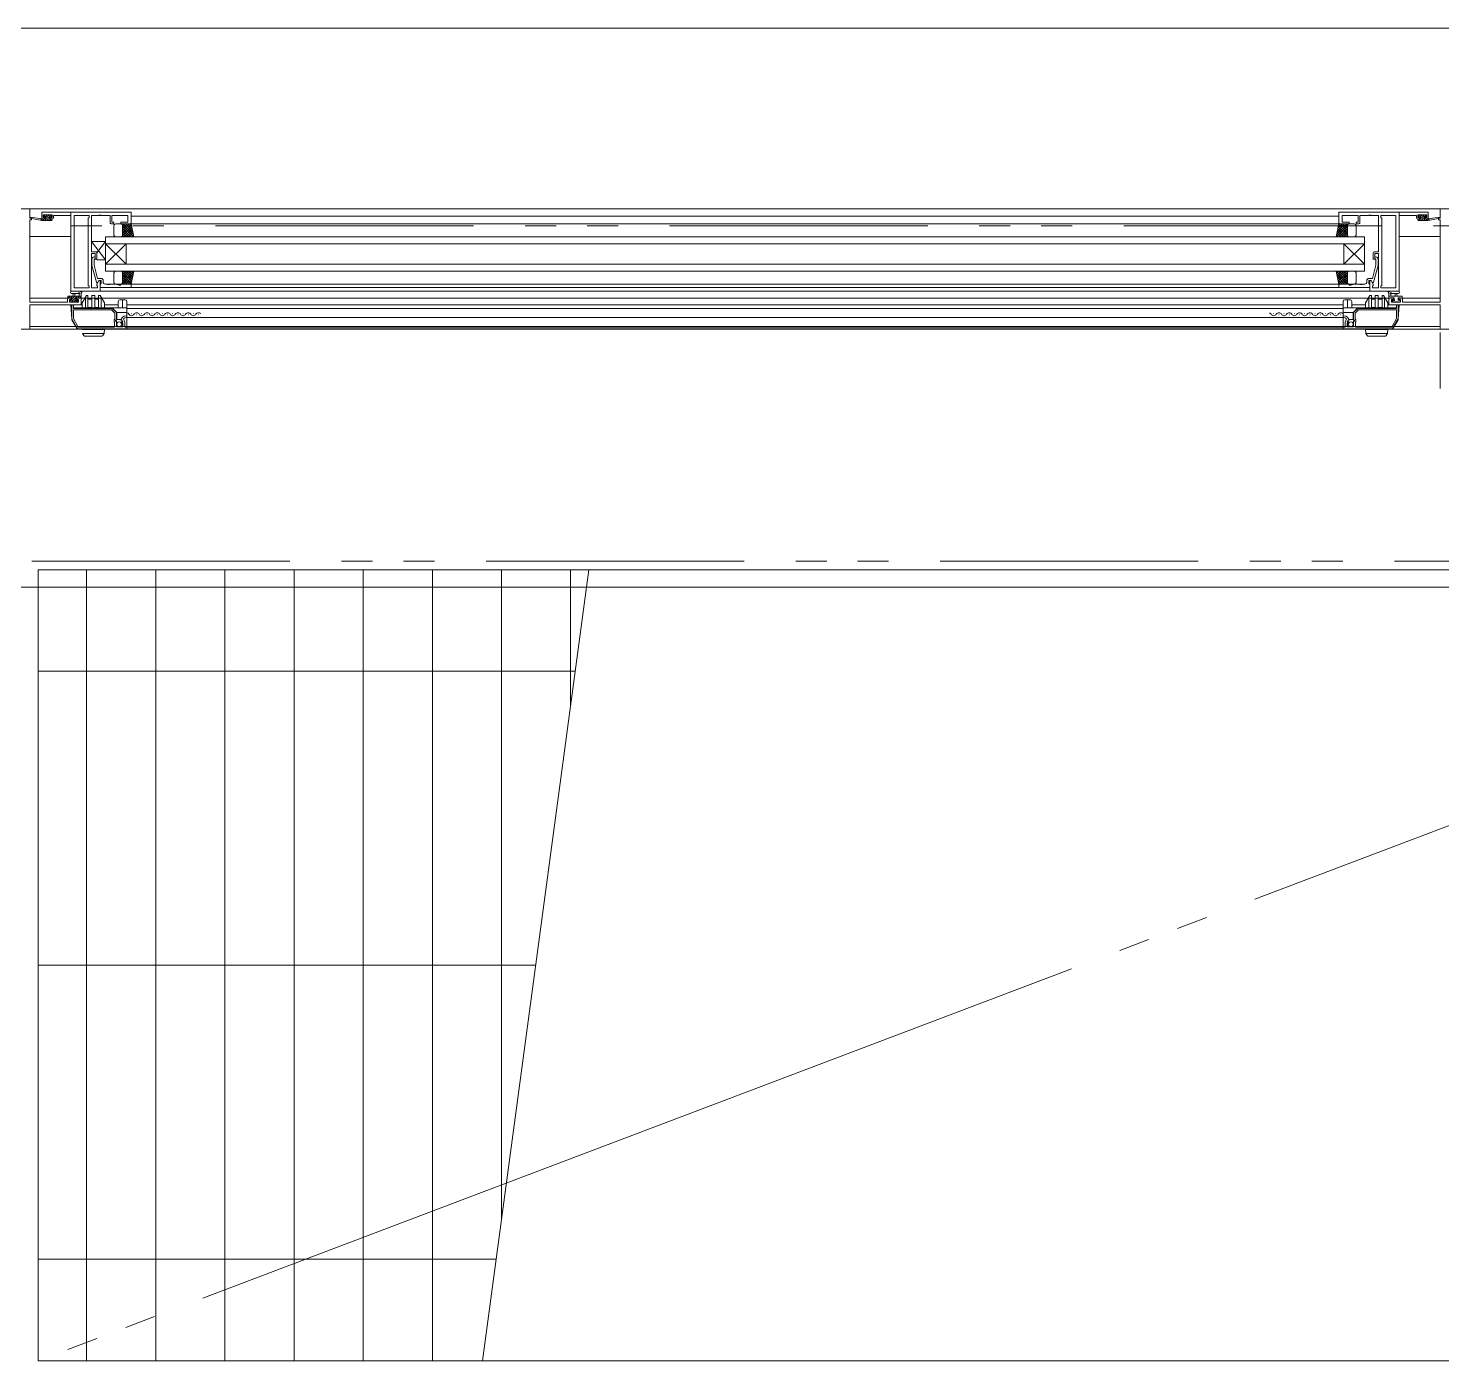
# Model space of a CAD drawing. Units: millimetres at full size. Extents: x -12803 to 120774, y -9413 to 101127.
# Drawn here: x 106304 to 107125, y 19136 to 19911 of the extents above; entities that cross this region are included whole.
import ezdxf

# ---------------------------------------------------------------- set-up
doc = ezdxf.new("R2010")
doc.units = ezdxf.units.MM
doc.header["$LTSCALE"] = 30
doc.linetypes.add('DOUBLE_CHAIN1', pattern=[8.8, 5, -1, 0.6, -0.6, 0.6, -1])
doc.linetypes.add('LONG_DOUBLE_CHAIN', pattern=[21.8, 18, -1, 0.6, -0.6, 0.6, -1])
doc.layers.add('0-0_NoName', color=7, linetype='Continuous')
for name, color, linetype, lineweight in [('0-5_AIHO47-厨房機器アウトライン', 7, 'Continuous', 15), ('0-6_AIHO30-厨房機器LL', 7, 'Continuous', 15), ('2-0_通芯', 7, 'DOUBLE_CHAIN1', 15), ('2-A_建具', 7, 'Continuous', 15), ('3-3_AIHO30-厨房機器', 7, 'Continuous', 15), ('3-7_AIHO32-厨房機器補助線', 7, 'LONG_DOUBLE_CHAIN', 15)]:
    doc.layers.add(name, color=color, linetype=linetype, lineweight=lineweight)

# ---------------------------------------------------------------- blocks, each defined once
blk = doc.blocks.new('グループ部品-732')
at = {"layer": '0-5_AIHO47-厨房機器アウトライン'}
for p, q in [((107521.36, 19596.41), (106309.36, 19596.41)), ((106309.36, 19596.41), (106309.36, 19136.41)), ((106309.36, 19136.41), (107521.36, 19136.41))]:
    blk.add_line(p, q, dxfattribs=at)
at = {"layer": '0-6_AIHO30-厨房機器LL'}
for p, q in [((106337.43, 19596.41), (106337.43, 19136.41)), ((106377.63, 19596.41), (106377.63, 19136.41)), ((106417.83, 19596.41), (106417.83, 19136.41)), ((106458.03, 19596.41), (106458.03, 19136.41)), ((106498.23, 19596.41), (106498.23, 19136.41)), ((106538.43, 19596.41), (106538.43, 19136.41)), ((106578.63, 19218.74), (106578.63, 19596.41)), ((106618.83, 19596.41), (106618.83, 19517.39)), ((106309.36, 19537.41), (106621.52, 19537.41)), ((106309.36, 19366.41), (106598.51, 19366.41)), ((106309.36, 19195.41), (106575.49, 19195.41))]:
    blk.add_line(p, q, dxfattribs=at)
at = {"layer": '2-0_通芯'}
for p, q in [((75524.36, 19796.41), (120774.36, 19796.41)), ((74361.66, 19601.41), (120774.36, 19601.41))]:
    blk.add_line(p, q, dxfattribs=at)
at = {"layer": '2-A_建具'}
for p, q in [((107124.36, 19806.41), (106279.86, 19806.41)), ((106304.36, 19800.91), (106304.36, 19806.41)), ((106310.24, 19800.78), (106304.7, 19801.61)), ((106363.36, 19804.41), (106311.36, 19804.41)), ((106311.36, 19801.11), (106311.36, 19804.41)), ((106312.16, 19802.91), (106312.16, 19801.41)), ((106317.36, 19802.91), (106312.16, 19802.91)), ((106312.16, 19801.41), (106313.26, 19801.41)), ((106313.04, 19802.72), (106312.54, 19802.22)), ((106313.28, 19801.78), (106312.69, 19802.37)), ((106312.76, 19801.71), (106313.09, 19801.71)), ((106313.86, 19802.81), (106313.26, 19802.81)), ((106313.26, 19801.41), (106313.26, 19800.61)), ((106316.8, 19799.61), (106313.6, 19802.81)), ((106315.45, 19799.61), (106313.62, 19801.44)), ((106316.06, 19802.61), (106314.06, 19802.61)), ((106316.05, 19801.71), (106315.15, 19802.61)), ((106315.96, 19801.71), (106316.76, 19801.71)), ((106315.96, 19800.61), (106315.96, 19801.71)), ((106316.76, 19802.81), (106316.26, 19802.81)), ((106316.26, 19801.41), (106317.36, 19801.41)), ((106316.26, 19800.61), (106316.26, 19801.41)), ((106317.06, 19802.05), (106316.29, 19802.81)), ((106317.06, 19802.01), (106317.06, 19802.51)), ((106317.36, 19801.41), (106317.36, 19802.91)), ((106318.16, 19802.48), (106318.16, 19801.11)), ((106328.36, 19802.48), (106318.16, 19802.48)), ((106328.36, 19804.41), (106328.36, 19758.41)), ((106328.36, 19758.41), (106328.36, 19802.48)), ((106330.29, 19802.48), (106338.86, 19802.48)), ((106330.29, 19760.34), (106330.29, 19802.48)), ((106338.86, 19801.41), (106338.43, 19800.98)), ((106338.86, 19802.48), (106338.86, 19801.41)), ((106340.36, 19802.48), (106340.36, 19781.31)), ((106344.4, 19802.48), (106340.36, 19802.48)), ((106345.4, 19802.48), (106345.31, 19802.48)), ((106351.16, 19802.48), (106346.31, 19802.48)), ((106351.16, 19798.11), (106351.16, 19802.48)), ((106352.16, 19802.48), (106352.16, 19798.61)), ((106361.43, 19802.48), (106352.16, 19802.48)), ((106361.43, 19798.61), (106361.43, 19802.48)), ((106363.36, 19802.21), (106363.36, 19804.41)), ((106363.36, 19804.41), (106363.36, 19798.11)), ((106363.36, 19802.21), (106714.36, 19802.21)), ((106714.36, 19802.21), (107065.36, 19802.21)), ((107065.36, 19804.41), (107117.36, 19804.41)), ((107065.36, 19802.21), (107065.36, 19804.41)), ((107065.36, 19804.41), (107065.36, 19798.11)), ((107067.29, 19802.48), (107076.56, 19802.48)), ((107067.29, 19798.61), (107067.29, 19802.48)), ((107076.56, 19802.48), (107076.56, 19798.61)), ((107077.56, 19802.48), (107082.4, 19802.48)), ((107077.56, 19798.11), (107077.56, 19802.48)), ((107083.31, 19802.48), (107083.4, 19802.48)), ((107084.31, 19802.48), (107088.36, 19802.48)), ((107088.36, 19802.48), (107088.36, 19781.31)), ((107089.86, 19802.48), (107089.86, 19801.41)), ((107098.43, 19802.48), (107089.86, 19802.48)), ((107089.86, 19801.41), (107090.29, 19800.98)), ((107098.43, 19760.34), (107098.43, 19802.48)), ((107100.36, 19804.41), (107100.36, 19758.41)), ((107100.36, 19802.48), (107110.56, 19802.48)), ((107100.36, 19758.41), (107100.36, 19802.48)), ((107110.56, 19802.48), (107110.56, 19801.11)), ((107111.36, 19802.91), (107116.56, 19802.91)), ((107111.36, 19801.41), (107111.36, 19802.91)), ((107112.46, 19801.41), (107111.36, 19801.41)), ((107111.66, 19802.05), (107112.42, 19802.81)), ((107111.66, 19802.01), (107111.66, 19802.51)), ((107111.91, 19799.61), (107115.11, 19802.81)), ((107111.96, 19802.81), (107112.46, 19802.81)), ((107112.76, 19801.71), (107111.96, 19801.71)), ((107112.46, 19800.61), (107112.46, 19801.41)), ((107112.66, 19802.61), (107114.66, 19802.61)), ((107112.67, 19801.71), (107113.57, 19802.61)), ((107112.76, 19800.61), (107112.76, 19801.71)), ((107113.26, 19799.61), (107115.09, 19801.44)), ((107114.86, 19802.81), (107115.46, 19802.81)), ((107115.43, 19801.78), (107116.02, 19802.37)), ((107115.46, 19801.41), (107115.46, 19800.61)), ((107116.56, 19801.41), (107115.46, 19801.41)), ((107115.96, 19801.71), (107115.62, 19801.71)), ((107115.67, 19802.72), (107116.17, 19802.22)), ((107116.56, 19802.91), (107116.56, 19801.41)), ((107117.36, 19801.11), (107117.36, 19804.41)), ((107118.47, 19800.78), (107124.01, 19801.61)), ((107124.36, 19806.41), (107148.86, 19806.41)), ((107124.36, 19800.91), (107124.36, 19806.41)), ((106305.36, 19800.91), (106304.36, 19800.91)), ((106304.36, 19799.91), (106305.36, 19799.91)), ((106304.36, 19752.14), (106304.36, 19799.91)), ((106311.36, 19799.61), (106304.6, 19801.02)), ((106305.36, 19799.91), (106305.36, 19800.91)), ((106311.36, 19800.61), (106311.27, 19800.62)), ((106311.36, 19799.61), (106311.36, 19800.61)), ((106313.56, 19800.61), (106311.36, 19800.61)), ((106311.41, 19799.61), (106311.36, 19799.66)), ((106317.06, 19799.61), (106311.36, 19799.61)), ((106312.76, 19799.61), (106311.76, 19800.61)), ((106314.1, 19799.61), (106313.1, 19800.61)), ((106313.56, 19801.25), (106313.56, 19800.61)), ((106317.66, 19800.61), (106315.96, 19800.61)), ((106317.33, 19800.42), (106317.17, 19800.59)), ((106317.36, 19799.91), (106317.36, 19800.31)), ((106338.43, 19800.98), (106338.43, 19761.84)), ((106353.36, 19797.61), (106351.66, 19797.61)), ((106352.16, 19798.61), (106353.36, 19798.61)), ((106353.36, 19798.61), (106353.36, 19797.61)), ((106353.36, 19791.11), (106353.36, 19796.61)), ((106354.36, 19797.61), (106357.36, 19797.61)), ((106357.36, 19798.61), (106361.43, 19798.61)), ((106357.36, 19797.61), (106357.36, 19798.61)), ((106363.36, 19797.61), (106357.36, 19797.61)), ((106358.36, 19790.11), (106358.36, 19797.61)), ((106358.36, 19793.49), (106362.47, 19797.61)), ((106358.36, 19794.91), (106361.06, 19797.61)), ((106358.36, 19796.32), (106359.64, 19797.61)), ((106358.36, 19792.08), (106363.44, 19797.17)), ((106358.36, 19796.61), (106358.36, 19791.11)), ((106358.36, 19796.42), (106364.67, 19790.11)), ((106358.36, 19790.67), (106363.68, 19795.99)), ((106358.36, 19795.01), (106363.26, 19790.11)), ((106358.36, 19793.6), (106361.84, 19790.11)), ((106358.58, 19797.61), (106364.55, 19791.65)), ((106359.21, 19790.11), (106363.92, 19794.81)), ((106360, 19797.61), (106364.2, 19793.41)), ((106360.63, 19790.11), (106364.15, 19793.63)), ((106361.41, 19797.61), (106363.84, 19795.18)), ((106362.83, 19797.61), (106363.49, 19796.95)), ((106714.36, 19797.61), (106362.86, 19797.61)), ((106363.36, 19797.61), (106364.86, 19790.11)), ((107065.86, 19797.61), (106714.36, 19797.61)), ((107065.36, 19797.61), (107063.86, 19790.11)), ((107070.36, 19796.42), (107064.04, 19790.11)), ((107070.13, 19797.61), (107064.16, 19791.65)), ((107068.71, 19797.61), (107064.52, 19793.41)), ((107068.08, 19790.11), (107064.56, 19793.63)), ((107069.5, 19790.11), (107064.8, 19794.81)), ((107067.3, 19797.61), (107064.87, 19795.18)), ((107070.36, 19790.67), (107065.03, 19795.99)), ((107065.89, 19797.61), (107065.22, 19796.95)), ((107070.36, 19792.08), (107065.27, 19797.17)), ((107065.36, 19797.61), (107071.36, 19797.61)), ((107070.36, 19795.01), (107065.46, 19790.11)), ((107070.36, 19793.49), (107066.24, 19797.61)), ((107070.36, 19793.6), (107066.87, 19790.11)), ((107071.36, 19798.61), (107067.29, 19798.61)), ((107070.36, 19794.91), (107067.66, 19797.61)), ((107070.36, 19796.32), (107069.07, 19797.61)), ((107070.36, 19790.11), (107070.36, 19797.61)), ((107070.36, 19796.61), (107070.36, 19791.11)), ((107071.36, 19797.61), (107071.36, 19798.61)), ((107074.36, 19797.61), (107071.36, 19797.61)), ((107075.36, 19798.61), (107075.36, 19797.61)), ((107076.56, 19798.61), (107075.36, 19798.61)), ((107075.36, 19797.61), (107077.06, 19797.61)), ((107075.36, 19791.11), (107075.36, 19796.61)), ((107090.29, 19800.98), (107090.29, 19761.84)), ((107111.06, 19800.61), (107112.76, 19800.61)), ((107111.36, 19799.91), (107111.36, 19800.31)), ((107111.38, 19800.42), (107111.54, 19800.59)), ((107111.66, 19799.61), (107117.35, 19799.61)), ((107114.61, 19799.61), (107115.61, 19800.61)), ((107115.16, 19801.25), (107115.16, 19800.61)), ((107115.16, 19800.61), (107117.35, 19800.61)), ((107115.95, 19799.61), (107116.95, 19800.61)), ((107117.3, 19799.61), (107117.35, 19799.66)), ((107117.35, 19799.61), (107124.11, 19801.02)), ((107117.35, 19800.61), (107117.44, 19800.62)), ((107117.35, 19799.61), (107117.35, 19800.61)), ((107123.36, 19800.91), (107124.36, 19800.91)), ((107123.36, 19799.91), (107123.36, 19800.91)), ((107124.36, 19799.91), (107123.36, 19799.91)), ((107124.36, 19752.14), (107124.36, 19799.91)), ((106304.36, 19790.21), (106328.36, 19790.21)), ((106348.36, 19776.81), (106340.36, 19787.31)), ((106340.36, 19787.31), (106340.36, 19781.31)), ((106348.36, 19787.31), (106340.36, 19787.31)), ((106348.36, 19787.31), (106343.36, 19780.75)), ((106348.36, 19790.11), (106348.36, 19770.11)), ((106348.36, 19790.11), (107080.36, 19790.11)), ((106348.36, 19776.81), (106348.36, 19787.31)), ((107080.36, 19786.11), (106348.36, 19786.11)), ((106360.36, 19774.11), (106348.36, 19786.11)), ((106360.36, 19786.11), (106348.36, 19774.11)), ((106357.36, 19790.11), (106354.36, 19790.11)), ((106358.36, 19792.18), (106360.43, 19790.11)), ((106358.36, 19790.77), (106359.01, 19790.11)), ((106360.36, 19774.11), (106360.36, 19786.11)), ((106362.04, 19790.11), (106364.39, 19792.45)), ((106363.46, 19790.11), (106364.62, 19791.28)), ((107065.26, 19790.11), (107064.09, 19791.28)), ((107066.67, 19790.11), (107064.33, 19792.45)), ((107070.36, 19792.18), (107068.29, 19790.11)), ((107068.36, 19774.11), (107080.36, 19786.11)), ((107068.36, 19786.11), (107080.36, 19774.11)), ((107068.36, 19774.11), (107068.36, 19786.11)), ((107070.36, 19790.77), (107069.7, 19790.11)), ((107071.36, 19790.11), (107074.36, 19790.11)), ((107080.36, 19790.11), (107080.36, 19770.11)), ((107100.36, 19790.21), (107124.36, 19790.21)), ((106340.36, 19781.31), (106343.36, 19781.31)), ((106340.36, 19781.31), (106342.86, 19781.31)), ((106340.36, 19780.31), (106340.36, 19760.34)), ((106342.36, 19780.31), (106340.36, 19780.31)), ((106341.33, 19778.23), (106340.56, 19777.46)), ((106340.56, 19777.46), (106340.56, 19773.51)), ((106341.76, 19776.96), (106342.18, 19777.39)), ((106341.76, 19773.67), (106341.76, 19776.96)), ((106342.36, 19777.11), (106342.36, 19780.31)), ((106343.36, 19777.11), (106342.36, 19777.11)), ((106343.36, 19781.31), (106343.36, 19776.81)), ((106343.36, 19780.81), (106343.36, 19777.11)), ((106343.36, 19776.81), (106348.36, 19776.81)), ((107085.36, 19780.81), (107085.36, 19777.11)), ((107085.36, 19777.11), (107086.36, 19777.11)), ((107088.36, 19781.31), (107085.86, 19781.31)), ((107086.36, 19780.31), (107088.36, 19780.31)), ((107086.36, 19777.11), (107086.36, 19780.31)), ((107086.96, 19776.96), (107086.53, 19777.39)), ((107086.96, 19773.67), (107086.96, 19776.96)), ((107087.38, 19778.23), (107088.16, 19777.46)), ((107088.16, 19777.46), (107088.16, 19773.51)), ((107088.36, 19780.31), (107088.36, 19760.34)), ((106340.56, 19773.51), (106343.16, 19763.78)), ((106343.84, 19765.91), (106341.76, 19773.67)), ((106348.36, 19774.11), (107080.36, 19774.11)), ((106348.36, 19770.11), (107080.36, 19770.11)), ((106353.36, 19769.11), (106353.36, 19763.61)), ((106357.36, 19770.11), (106354.36, 19770.11)), ((106358.36, 19763.8), (106364.67, 19770.11)), ((106358.36, 19765.21), (106363.26, 19770.11)), ((106358.36, 19770.11), (106358.36, 19762.61)), ((106358.36, 19766.62), (106361.84, 19770.11)), ((106358.36, 19768.04), (106360.43, 19770.11)), ((106358.36, 19769.45), (106359.01, 19770.11)), ((106358.36, 19769.55), (106363.68, 19764.23)), ((106358.36, 19763.61), (106358.36, 19769.11)), ((106358.58, 19762.61), (106364.55, 19768.58)), ((106359.21, 19770.11), (106363.92, 19765.41)), ((106360.63, 19770.11), (106364.15, 19766.59)), ((106362.04, 19770.11), (106364.39, 19767.77)), ((106363.36, 19762.61), (106364.86, 19770.11)), ((106363.46, 19770.11), (106364.62, 19768.94)), ((107065.36, 19762.61), (107063.86, 19770.11)), ((107070.36, 19763.8), (107064.04, 19770.11)), ((107065.26, 19770.11), (107064.09, 19768.94)), ((107070.13, 19762.61), (107064.16, 19768.58)), ((107066.67, 19770.11), (107064.33, 19767.77)), ((107068.08, 19770.11), (107064.56, 19766.59)), ((107069.5, 19770.11), (107064.8, 19765.41)), ((107070.36, 19769.55), (107065.03, 19764.23)), ((107070.36, 19765.21), (107065.46, 19770.11)), ((107070.36, 19766.62), (107066.87, 19770.11)), ((107070.36, 19768.04), (107068.29, 19770.11)), ((107070.36, 19769.45), (107069.7, 19770.11)), ((107070.36, 19770.11), (107070.36, 19762.61)), ((107070.36, 19763.61), (107070.36, 19769.11)), ((107071.36, 19770.11), (107074.36, 19770.11)), ((107075.36, 19769.11), (107075.36, 19763.61)), ((107084.88, 19765.91), (107086.96, 19773.67)), ((107088.16, 19773.51), (107085.55, 19763.78)), ((106338.86, 19760.34), (106330.29, 19760.34)), ((106338.43, 19761.84), (106338.86, 19761.41)), ((106338.86, 19761.41), (106338.86, 19760.34)), ((106340.36, 19760.34), (106343.86, 19760.34)), ((106343.43, 19762.65), (106344.56, 19764.61)), ((106343.43, 19761.84), (106343.43, 19762.65)), ((106343.86, 19761.41), (106343.43, 19761.84)), ((106343.65, 19763.41), (106343.86, 19763.41)), ((106345.66, 19765.91), (106343.84, 19765.91)), ((106343.86, 19760.34), (106343.86, 19761.41)), ((106344.56, 19764.61), (106345.86, 19764.61)), ((106345.36, 19764.61), (106345.36, 19758.41)), ((107083.36, 19760.61), (106345.36, 19760.61)), ((106345.86, 19764.61), (106345.86, 19762.81)), ((106347.16, 19763.61), (106347.16, 19764.41)), ((106349.4, 19762.61), (106348.16, 19762.61)), ((106350.4, 19762.61), (106350.31, 19762.61)), ((106350.58, 19762.49), (106350.4, 19762.61)), ((106354.43, 19762.61), (106351.31, 19762.61)), ((106354.36, 19762.61), (106357.36, 19762.61)), ((106356.36, 19761.91), (106354.43, 19762.61)), ((106357.36, 19761.91), (106356.36, 19761.91)), ((106357.36, 19762.61), (107071.36, 19762.61)), ((106357.36, 19762.61), (106357.36, 19761.91)), ((106358.36, 19768.14), (106363.44, 19763.05)), ((106358.36, 19766.73), (106362.47, 19762.61)), ((106358.36, 19765.31), (106361.06, 19762.61)), ((106358.36, 19763.9), (106359.64, 19762.61)), ((106360, 19762.61), (106364.2, 19766.81)), ((106361.41, 19762.61), (106363.84, 19765.04)), ((106362.83, 19762.61), (106363.49, 19763.27)), ((106363.36, 19760.61), (106363.36, 19762.11)), ((107068.71, 19762.61), (107064.52, 19766.81)), ((107067.3, 19762.61), (107064.87, 19765.04)), ((107065.89, 19762.61), (107065.22, 19763.27)), ((107070.36, 19768.14), (107065.27, 19763.05)), ((107065.36, 19760.61), (107065.36, 19762.11)), ((107070.36, 19766.73), (107066.24, 19762.61)), ((107070.36, 19765.31), (107067.66, 19762.61)), ((107070.36, 19763.9), (107069.07, 19762.61)), ((107071.36, 19762.61), (107071.36, 19761.91)), ((107074.36, 19762.61), (107071.36, 19762.61)), ((107071.36, 19761.91), (107072.36, 19761.91)), ((107072.36, 19761.91), (107074.28, 19762.61)), ((107074.28, 19762.61), (107077.4, 19762.61)), ((107078.13, 19762.49), (107078.31, 19762.61)), ((107078.31, 19762.61), (107078.4, 19762.61)), ((107079.31, 19762.61), (107080.56, 19762.61)), ((107081.56, 19763.61), (107081.56, 19764.41)), ((107084.16, 19764.61), (107082.86, 19764.61)), ((107082.86, 19764.61), (107082.86, 19762.81)), ((107083.06, 19765.91), (107084.88, 19765.91)), ((107083.36, 19764.61), (107083.36, 19758.41)), ((107085.29, 19762.65), (107084.16, 19764.61)), ((107085.07, 19763.41), (107084.85, 19763.41)), ((107084.86, 19761.41), (107085.29, 19761.84)), ((107084.86, 19760.34), (107084.86, 19761.41)), ((107088.36, 19760.34), (107084.86, 19760.34)), ((107085.29, 19761.84), (107085.29, 19762.65)), ((107090.29, 19761.84), (107089.86, 19761.41)), ((107089.86, 19761.41), (107089.86, 19760.34)), ((107089.86, 19760.34), (107098.43, 19760.34)), ((106304.36, 19754.41), (106328.56, 19754.41)), ((106326.26, 19752.14), (106304.36, 19752.14)), ((106326.26, 19753.91), (106326.26, 19752.14)), ((106326.46, 19755.31), (106326.46, 19754.71)), ((106326.75, 19754.41), (106327.95, 19755.61)), ((106334.36, 19755.61), (106326.76, 19755.61)), ((106327.46, 19753.61), (106328.56, 19753.61)), ((106327.46, 19752.14), (106327.46, 19753.61)), ((106332.73, 19752.14), (106327.46, 19752.14)), ((106327.56, 19754.61), (106328.86, 19754.61)), ((106327.66, 19752.62), (106328.25, 19753.21)), ((106327.66, 19752.91), (106327.66, 19752.41)), ((106328.86, 19753.21), (106327.96, 19753.21)), ((106327.96, 19752.11), (106328.46, 19752.11)), ((106328.3, 19754.61), (106329.3, 19755.61)), ((106328.36, 19758.41), (106345.36, 19758.41)), ((106328.36, 19758.41), (106714.36, 19758.41)), ((106328.5, 19752.11), (106328.65, 19752.27)), ((106328.56, 19753.61), (106328.56, 19754.41)), ((106328.63, 19757.21), (106332.59, 19757.21)), ((106328.66, 19752.31), (106330.76, 19752.31)), ((106328.69, 19752.31), (106331.99, 19755.61)), ((106328.86, 19753.82), (106330.65, 19755.61)), ((106328.86, 19754.61), (106328.86, 19753.21)), ((106329.46, 19755.61), (106329.56, 19756.75)), ((106330.04, 19752.31), (106331.02, 19753.29)), ((106330.66, 19755.61), (106330.55, 19756.75)), ((106330.96, 19752.11), (106331.56, 19752.11)), ((106331.19, 19752.11), (106332.23, 19753.15)), ((106331.26, 19754.61), (106333.26, 19754.61)), ((106331.26, 19753.67), (106331.26, 19754.61)), ((106331.56, 19754.41), (107094.36, 19754.41)), ((106331.56, 19754.41), (106331.56, 19753.61)), ((106331.56, 19753.61), (106332.73, 19753.61)), ((106332.06, 19753.21), (106331.72, 19753.21)), ((106331.77, 19752.2), (106332.27, 19752.7)), ((106332.34, 19754.61), (106333.34, 19755.61)), ((106332.73, 19753.61), (106332.73, 19752.14)), ((106333.16, 19756.79), (106333.16, 19755.61)), ((106333.49, 19754.41), (106334.36, 19755.28)), ((106334.36, 19754.71), (106334.36, 19757.39)), ((106334.36, 19750.51), (106334.36, 19754.41)), ((106334.86, 19751.68), (106337.36, 19756.01)), ((106336.76, 19754.97), (106336.76, 19748.71)), ((106338.26, 19756.01), (106337.36, 19756.01)), ((106338.26, 19749.01), (106338.26, 19756.01)), ((106340.56, 19753.91), (106338.26, 19753.91)), ((106340.56, 19749.01), (106340.56, 19756.01)), ((106342.16, 19756.01), (106340.56, 19756.01)), ((106342.16, 19749.01), (106342.16, 19756.01)), ((106344.46, 19753.91), (106342.16, 19753.91)), ((106344.46, 19749.01), (106344.46, 19756.01)), ((106345.36, 19756.01), (106344.46, 19756.01)), ((106345.06, 19758.41), (106714.36, 19758.41)), ((106347.86, 19751.68), (106345.36, 19756.01)), ((106345.96, 19748.71), (106345.96, 19754.97)), ((106355.86, 19752.51), (106355.86, 19748.71)), ((106359.86, 19753.51), (106356.86, 19753.51)), ((106358.36, 19753.51), (106358.36, 19748.71)), ((106360.86, 19752.51), (106360.86, 19736.41)), ((106714.36, 19758.41), (107083.66, 19758.41)), ((107100.36, 19758.41), (106714.36, 19758.41)), ((107067.86, 19752.51), (107067.86, 19736.41)), ((107068.86, 19753.51), (107071.86, 19753.51)), ((107070.36, 19753.51), (107070.36, 19748.71)), ((107072.86, 19752.51), (107072.86, 19748.71)), ((107080.86, 19751.68), (107083.36, 19756.01)), ((107082.76, 19748.71), (107082.76, 19754.97)), ((107100.36, 19758.41), (107083.36, 19758.41)), ((107083.36, 19756.01), (107084.26, 19756.01)), ((107084.26, 19749.01), (107084.26, 19756.01)), ((107084.26, 19753.91), (107086.56, 19753.91)), ((107086.56, 19749.01), (107086.56, 19756.01)), ((107086.56, 19756.01), (107088.16, 19756.01)), ((107088.16, 19749.01), (107088.16, 19756.01)), ((107088.16, 19753.91), (107090.46, 19753.91)), ((107090.46, 19749.01), (107090.46, 19756.01)), ((107090.46, 19756.01), (107091.36, 19756.01)), ((107093.86, 19751.68), (107091.36, 19756.01)), ((107091.96, 19754.97), (107091.96, 19748.71)), ((107094.36, 19754.71), (107094.36, 19757.39)), ((107094.36, 19755.61), (107101.96, 19755.61)), ((107097.16, 19754.41), (107094.36, 19754.41)), ((107094.36, 19750.51), (107094.36, 19754.41)), ((107097.46, 19754.61), (107095.46, 19754.61)), ((107095.56, 19756.79), (107095.56, 19755.61)), ((107095.99, 19753.61), (107095.99, 19752.14)), ((107097.16, 19753.61), (107095.99, 19753.61)), ((107095.99, 19752.14), (107101.26, 19752.14)), ((107100.08, 19757.21), (107096.12, 19757.21)), ((107096.94, 19752.2), (107096.44, 19752.7)), ((107096.66, 19753.21), (107096.99, 19753.21)), ((107097.16, 19754.41), (107097.16, 19753.61)), ((107097.76, 19752.11), (107097.16, 19752.11)), ((107097.46, 19753.67), (107097.46, 19754.61)), ((107100.06, 19752.31), (107097.96, 19752.31)), ((107098.06, 19755.61), (107098.16, 19756.75)), ((107099.26, 19755.61), (107099.15, 19756.75)), ((107099.86, 19754.61), (107099.86, 19753.21)), ((107101.16, 19754.61), (107099.86, 19754.61)), ((107099.86, 19753.21), (107100.76, 19753.21)), ((107124.36, 19754.41), (107100.16, 19754.41)), ((107100.16, 19753.61), (107100.16, 19754.41)), ((107101.26, 19753.61), (107100.16, 19753.61)), ((107100.76, 19752.11), (107100.26, 19752.11)), ((107101.06, 19752.91), (107101.06, 19752.41)), ((107101.26, 19752.14), (107101.26, 19753.61)), ((107102.26, 19755.31), (107102.26, 19754.71)), ((107102.46, 19753.91), (107102.46, 19752.14)), ((107102.46, 19752.14), (107124.36, 19752.14)), ((106304.36, 19750.51), (106334.86, 19750.51)), ((106304.36, 19736.41), (106304.36, 19750.51)), ((106328.79, 19742.29), (106328.36, 19750.51)), ((106329.86, 19748.59), (106329.86, 19750.51)), ((106360.86, 19748.71), (106329.86, 19748.71)), ((106333.66, 19748.51), (106333.66, 19748.71)), ((106334.86, 19751.68), (106334.86, 19748.71)), ((106340.56, 19749.01), (106338.26, 19749.01)), ((106342.16, 19749.01), (106344.46, 19749.01)), ((106347.86, 19751.68), (106347.86, 19748.71)), ((106347.86, 19750.51), (106355.86, 19750.51)), ((106354.96, 19746.11), (106360.86, 19746.11)), ((106360.86, 19744.21), (106360.36, 19744.21)), ((106360.86, 19750.51), (107067.86, 19750.51)), ((106360.86, 19748.51), (107067.86, 19748.51)), ((106363.42, 19745.47), (106363.62, 19745.47)), ((106366.42, 19744.71), (106366.62, 19744.71)), ((106369.42, 19745.47), (106369.62, 19745.47)), ((106372.42, 19744.71), (106372.62, 19744.71)), ((106375.42, 19745.47), (106375.62, 19745.47)), ((106378.42, 19744.71), (106378.62, 19744.71)), ((106381.42, 19745.47), (106381.62, 19745.47)), ((106384.42, 19744.71), (106384.62, 19744.71)), ((106387.42, 19745.47), (106387.62, 19745.47)), ((106390.42, 19744.71), (106390.62, 19744.71)), ((106393.42, 19745.47), (106393.62, 19745.47)), ((106396.42, 19744.71), (106396.62, 19744.71)), ((106399.42, 19745.47), (106399.62, 19745.47)), ((106402.42, 19744.71), (106402.62, 19744.71)), ((107027.42, 19745.47), (107027.62, 19745.47)), ((107030.42, 19744.71), (107030.62, 19744.71)), ((107033.42, 19745.47), (107033.62, 19745.47)), ((107036.42, 19744.71), (107036.62, 19744.71)), ((107039.42, 19745.47), (107039.62, 19745.47)), ((107042.42, 19744.71), (107042.62, 19744.71)), ((107045.42, 19745.47), (107045.62, 19745.47)), ((107048.42, 19744.71), (107048.62, 19744.71)), ((107051.42, 19745.47), (107051.62, 19745.47)), ((107054.42, 19744.71), (107054.62, 19744.71)), ((107057.42, 19745.47), (107057.62, 19745.47)), ((107060.42, 19744.71), (107060.62, 19744.71)), ((107063.42, 19745.47), (107063.62, 19745.47)), ((107066.42, 19744.71), (107066.62, 19744.71)), ((107067.86, 19748.71), (107098.86, 19748.71)), ((107073.76, 19746.11), (107067.86, 19746.11)), ((107067.86, 19744.21), (107068.36, 19744.21)), ((107080.86, 19750.51), (107072.86, 19750.51)), ((107080.86, 19751.68), (107080.86, 19748.71)), ((107086.56, 19749.01), (107084.26, 19749.01)), ((107088.16, 19749.01), (107090.46, 19749.01)), ((107093.86, 19751.68), (107093.86, 19748.71)), ((107124.36, 19750.51), (107093.86, 19750.51)), ((107095.06, 19748.51), (107095.06, 19748.71)), ((107098.86, 19748.59), (107098.86, 19750.51)), ((107099.93, 19742.29), (107100.36, 19750.51)), ((107124.36, 19736.41), (107124.36, 19750.51)), ((107124.36, 19736.41), (106279.86, 19736.41)), ((106304.36, 19738.04), (107124.36, 19738.04)), ((106331.77, 19736.91), (106328.92, 19741.84)), ((106332.73, 19736.61), (107095.98, 19736.61)), ((106347.86, 19736.21), (106334.86, 19736.21)), ((106336.76, 19736.41), (106336.76, 19736.21)), ((106337.26, 19736.21), (106337.26, 19736.41)), ((106345.46, 19736.21), (106345.46, 19736.41)), ((106345.96, 19736.21), (106345.96, 19736.41)), ((106347.86, 19736.21), (106347.74, 19734)), ((106353.46, 19741.73), (106353.46, 19740.78)), ((106354.76, 19740.71), (106354.76, 19737.71)), ((106358.56, 19737.71), (106354.76, 19737.71)), ((106354.89, 19741.92), (106357.6, 19741.92)), ((106354.96, 19737.71), (106354.96, 19740.71)), ((106358.05, 19741.18), (106357.81, 19741.12)), ((106357.91, 19740.25), (106358.34, 19740.68)), ((106359.08, 19741.92), (106359.66, 19740.51)), ((106359.66, 19740.51), (106359.66, 19737.51)), ((106360.46, 19743.21), (107068.26, 19743.21)), ((107069.63, 19741.92), (107069.06, 19740.51)), ((107070.8, 19740.25), (107070.37, 19740.68)), ((107070.66, 19741.18), (107070.9, 19741.12)), ((107073.83, 19741.92), (107071.11, 19741.92)), ((107073.76, 19737.71), (107073.76, 19740.71)), ((107075.26, 19741.73), (107075.26, 19740.78)), ((107080.86, 19736.21), (107093.86, 19736.21)), ((107080.86, 19736.21), (107080.97, 19734)), ((107082.76, 19736.21), (107082.76, 19736.41)), ((107083.26, 19736.21), (107083.26, 19736.41)), ((107091.46, 19736.21), (107091.46, 19736.41)), ((107091.96, 19736.41), (107091.96, 19736.21)), ((107093.86, 19736.21), (107093.74, 19734)), ((107096.94, 19736.91), (107099.79, 19741.84)), ((107179.36, 19736.41), (107124.36, 19736.41)), ((106334.99, 19733.91), (106347.72, 19733.91)), ((106335.91, 19732.62), (106335.03, 19733.84)), ((106336.31, 19732.41), (106346.4, 19732.41)), ((106346.81, 19732.62), (106347.68, 19733.84)), ((107093.72, 19733.91), (107080.99, 19733.91)), ((107081.91, 19732.62), (107081.03, 19733.84)), ((107092.4, 19732.41), (107082.31, 19732.41)), ((107092.81, 19732.62), (107093.68, 19733.84)), ((107124.36, 19734.41), (107124.36, 19701.91)), ((107163.86, 19586.41), (104484.86, 19586.41))]:
    blk.add_line(p, q, dxfattribs=at)
for points in [[(104494.36, 19911.41), (107154.36, 19911.41), (107154.36, 19896.41)], [(106331.87, 19737.11), (106328.86, 19742.33), (106328.86, 19750.51)], [(106329.76, 19750.51), (106329.76, 19748.51), (106352.26, 19748.51), (106354.76, 19746.01), (106354.76, 19741.88), (106354.3, 19741.34)], [(106332.39, 19738.01), (106329.76, 19742.57), (106329.76, 19747.61), (106351.88, 19747.61), (106353.86, 19745.64), (106353.86, 19742.21), (106353.46, 19741.73)], [(106354.96, 19742.12), (106354.96, 19746.11), (106352.36, 19748.71)], [(107073.76, 19742.12), (107073.76, 19746.11), (107076.36, 19748.71)], [(107098.96, 19750.51), (107098.96, 19748.51), (107076.46, 19748.51), (107073.96, 19746.01), (107073.96, 19741.88), (107074.41, 19741.34)], [(107096.33, 19738.01), (107098.96, 19742.57), (107098.96, 19747.61), (107076.83, 19747.61), (107074.86, 19745.64), (107074.86, 19742.21), (107075.26, 19741.73)], [(107096.84, 19737.11), (107099.86, 19742.33), (107099.86, 19750.51)], [(106353.66, 19740.44), (106353.66, 19737.51), (106333.25, 19737.51)], [(106354.66, 19741.01), (106354.46, 19741.01), (106354.46, 19741.41), (106354.89, 19741.92)], [(106357.56, 19741.41), (106357.56, 19741.11), (106358.36, 19741.11), (106358.36, 19738.21)], [(106358.56, 19737.71), (106358.56, 19739.91), (106358.06, 19739.91)], [(107069.06, 19740.51), (107069.06, 19737.51), (106359.66, 19737.51)], [(107073.96, 19740.71), (107073.96, 19737.71), (107070.16, 19737.71), (107070.16, 19739.91), (107070.66, 19739.91)], [(107071.16, 19741.41), (107071.16, 19741.11), (107070.36, 19741.11), (107070.36, 19738.21)], [(107074.06, 19741.01), (107074.26, 19741.01), (107074.26, 19741.41), (107073.83, 19741.92)], [(107075.06, 19740.44), (107075.06, 19737.51), (107095.46, 19737.51)]]:
    blk.add_lwpolyline(points, dxfattribs=at)
for centre in [(106356.41, 19739.19), (107072.31, 19739.19)]:
    blk.add_circle(centre, 1.45, dxfattribs=at)
for centre, radius, start, end in [((106304.66, 19801.31), 0.3, 81.55064, 258.25019), ((106312.76, 19802.01), 0.3, 135, 270), ((106313.26, 19802.51), 0.3, 90, 135), ((106313.09, 19802.01), 0.3, 270, 326.94427), ((106313.56, 19801.71), 0.25, 303.05573, 146.94427), ((106313.86, 19801.25), 0.3, 123.05573, 180), ((106313.86, 19802.61), 0.2, 0, 90), ((106316.26, 19802.61), 0.2, 90, 180), ((106316.76, 19802.51), 0.3, 0, 90), ((106316.76, 19802.01), 0.3, 270, 359.99999), ((106344.4, 19802.68), 0.2, 270, 336.42182), ((106344.86, 19802.48), 0.3, 23.57818, 156.42182), ((106345.31, 19802.68), 0.2, 203.57818, 270), ((106345.4, 19802.68), 0.2, 270, 336.42182), ((106345.86, 19802.48), 0.3, 23.57818, 156.42182), ((106346.31, 19802.68), 0.2, 203.57818, 270), ((107082.4, 19802.68), 0.2, 270, 336.42182), ((107082.86, 19802.48), 0.3, 23.57818, 156.42182), ((107083.31, 19802.68), 0.2, 203.57818, 270), ((107083.4, 19802.68), 0.2, 270, 336.42182), ((107083.86, 19802.48), 0.3, 23.57818, 156.42182), ((107084.31, 19802.68), 0.2, 203.57818, 270), ((107111.96, 19802.51), 0.3, 90, 180), ((107111.96, 19802.01), 0.3, 180, 270), ((107112.46, 19802.61), 0.2, 0, 90), ((107114.86, 19802.61), 0.2, 90, 180), ((107115.16, 19801.71), 0.25, 33.05573, 236.94427), ((107114.86, 19801.25), 0.3, 0, 56.94427), ((107115.62, 19802.01), 0.3, 213.05573, 270), ((107115.46, 19802.51), 0.3, 45, 90), ((107115.96, 19802.01), 0.3, 270, 45), ((107124.05, 19801.31), 0.3, 281.74981, 98.44936), ((106310.2, 19800.49), 0.3, 21.55064, 81.55064), ((106310.76, 19800.71), 0.3, 201.55064, 320.80246), ((106311.22, 19800.33), 0.3, 80.80246, 140.80246), ((106311.86, 19801.11), 0.5, 180, 270), ((106317.06, 19800.31), 0.3, 0, 90), ((106317.06, 19799.91), 0.3, 270, 359.99999), ((106317.66, 19801.11), 0.5, 270, 0), ((106351.66, 19798.11), 0.5, 180, 270), ((106354.36, 19796.61), 1, 89.9999, 179.9999), ((106357.36, 19796.61), 1, 359.9999, 89.9999), ((106362.86, 19798.11), 0.5, 270, 0), ((107065.86, 19798.11), 0.5, 180, 270), ((107071.36, 19796.61), 1, 90.0001, 180.0001), ((107074.36, 19796.61), 1, 0.0001, 90.0001), ((107077.06, 19798.11), 0.5, 270, 0), ((107111.06, 19801.11), 0.5, 180, 270), ((107111.66, 19800.31), 0.3, 90, 180), ((107111.66, 19799.91), 0.3, 180, 270), ((107116.86, 19801.11), 0.5, 270, 0), ((107117.49, 19800.33), 0.3, 39.19754, 99.19754), ((107117.95, 19800.71), 0.3, 219.19754, 338.44936), ((107118.51, 19800.49), 0.3, 98.44936, 158.44936), ((106354.36, 19791.11), 1, 179.9999, 269.9999), ((106357.36, 19791.11), 1, 269.9999, 359.9999), ((107071.36, 19791.11), 1, 180.0001, 270.0001), ((107074.36, 19791.11), 1, 270.0001, 0.0001), ((106341.76, 19777.81), 0.6, 315, 135), ((106342.86, 19780.81), 0.5, 0, 90), ((107085.86, 19780.81), 0.5, 90, 180), ((107086.96, 19777.81), 0.6, 45, 225), ((106354.36, 19769.11), 1, 90.0001, 180.0001), ((106357.36, 19769.11), 1, 0.0001, 90.0001), ((107071.36, 19769.11), 1, 89.9999, 179.9999), ((107074.36, 19769.11), 1, 359.9999, 89.9999), ((106343.65, 19763.91), 0.5, 195, 270), ((106345.66, 19762.31), 0.3, 90, 180), ((106345.66, 19764.41), 1.5, 0, 90), ((106345.66, 19762.81), 0.2, 270, 0), ((106348.16, 19763.61), 1, 180, 270), ((106349.4, 19762.41), 0.2, 23.57818, 90), ((106349.86, 19762.61), 0.3, 203.57818, 336.42182), ((106350.31, 19762.41), 0.2, 90, 156.42182), ((106350.86, 19762.61), 0.3, 203.57818, 336.42182), ((106351.31, 19762.41), 0.2, 90, 156.42182), ((106354.36, 19763.61), 1, 180.0001, 270.0001), ((106357.36, 19763.61), 1, 270.0001, 0.0001), ((106362.86, 19762.11), 0.5, 0, 90), ((107065.86, 19762.11), 0.5, 90, 180), ((107071.36, 19763.61), 1, 179.9999, 269.9999), ((107074.36, 19763.61), 1, 269.9999, 359.9999), ((107077.4, 19762.41), 0.2, 23.57818, 90), ((107077.86, 19762.61), 0.3, 203.57818, 336.42182), ((107078.4, 19762.41), 0.2, 23.57818, 90), ((107078.86, 19762.61), 0.3, 203.57818, 336.42182), ((107079.31, 19762.41), 0.2, 90, 156.42182), ((107080.56, 19763.61), 1, 270, 0), ((107083.06, 19764.41), 1.5, 90, 180), ((107083.06, 19762.81), 0.2, 180, 270), ((107083.06, 19762.31), 0.3, 0, 90), ((107085.07, 19763.91), 0.5, 270, 345), ((106326.76, 19753.91), 0.5, 90, 180), ((106326.76, 19755.31), 0.3, 90, 180), ((106326.76, 19754.71), 0.3, 180, 270), ((106327.36, 19754.61), 0.2, 270, 359.99999), ((106327.96, 19752.91), 0.3, 90, 180), ((106327.96, 19752.41), 0.3, 180, 270), ((106328.63, 19757.81), 0.6, 89.95977, 269.95977), ((106328.46, 19752.31), 0.2, 270, 359.99999), ((106330.06, 19756.71), 0.5, 5.09207, 174.90793), ((106330.96, 19752.31), 0.2, 180, 270), ((106331.26, 19753.21), 0.25, 123.05573, 326.94427), ((106330.96, 19753.67), 0.3, 303.05573, 359.99999), ((106331.72, 19752.91), 0.3, 90, 146.94427), ((106331.56, 19752.41), 0.3, 270, 315), ((106332.06, 19752.91), 0.3, 315, 90), ((106332.59, 19757.51), 0.3, 269.95977, 340.81024), ((106333.16, 19757.31), 0.3, 300, 160.81024), ((106333.46, 19756.79), 0.3, 120, 180), ((106333.46, 19754.61), 0.2, 180, 270), ((106333.79, 19758.11), 0.3, 40.52878, 90), ((106334.25, 19758.5), 0.3, 220.52878, 280.52878), ((106334.06, 19754.71), 0.3, 270, 359.99999), ((106334.36, 19757.91), 0.3, 300, 100.52878), ((106334.66, 19757.39), 0.3, 120, 180), ((106356.86, 19752.51), 1, 90, 180), ((106359.86, 19752.51), 1, 0, 90), ((107068.86, 19752.51), 1, 90, 180), ((107071.86, 19752.51), 1, 0, 90), ((107094.36, 19757.91), 0.3, 79.47122, 240), ((107094.06, 19757.39), 0.3, 0, 60), ((107094.66, 19754.71), 0.3, 180, 270), ((107094.47, 19758.5), 0.3, 259.47122, 319.47122), ((107094.92, 19758.11), 0.3, 90, 139.47122), ((107095.56, 19757.31), 0.3, 19.18976, 240), ((107095.26, 19754.61), 0.2, 270, 359.99999), ((107095.26, 19756.79), 0.3, 0, 60), ((107096.12, 19757.51), 0.3, 199.18976, 270.04023), ((107096.66, 19752.91), 0.3, 90, 225), ((107097.16, 19752.41), 0.3, 225, 270), ((107096.99, 19752.91), 0.3, 33.05573, 90), ((107097.46, 19753.21), 0.25, 213.05573, 56.94427), ((107097.76, 19753.67), 0.3, 180, 236.94427), ((107097.76, 19752.31), 0.2, 270, 359.99999), ((107098.66, 19756.71), 0.5, 5.09207, 174.90793), ((107100.26, 19752.31), 0.2, 180, 270), ((107100.08, 19757.81), 0.6, 270.04023, 90.04023), ((107100.76, 19752.91), 0.3, 0, 90), ((107100.76, 19752.41), 0.3, 270, 359.99999), ((107101.36, 19754.61), 0.2, 180, 270), ((107101.96, 19755.31), 0.3, 0, 90), ((107101.96, 19754.71), 0.3, 270, 359.99999), ((107101.96, 19753.91), 0.5, 0, 90), ((106360.36, 19741.41), 2.8, 90, 180), ((106360.46, 19741.31), 2.9, 90, 180), ((106360.52, 19744.25), 1.72, 29.20254, 78.5883), ((106363.52, 19745.93), 1.72, 209.20254, 330.79746), ((106366.52, 19744.25), 1.72, 29.20254, 150.79746), ((106369.52, 19745.93), 1.72, 209.20254, 330.79746), ((106372.52, 19744.25), 1.72, 29.20254, 150.79746), ((106375.52, 19745.93), 1.72, 209.20254, 330.79746), ((106378.52, 19744.25), 1.72, 29.20254, 150.79746), ((106381.52, 19745.93), 1.72, 209.20254, 330.79746), ((106384.52, 19744.25), 1.72, 29.20254, 150.79746), ((106387.52, 19745.93), 1.72, 209.20254, 330.79746), ((106390.52, 19744.25), 1.72, 29.20254, 150.79746), ((106393.52, 19745.93), 1.72, 209.20254, 330.79746), ((106396.52, 19744.25), 1.72, 29.20254, 150.79746), ((106399.52, 19745.93), 1.72, 209.20254, 330.79746), ((106402.52, 19744.25), 1.72, 43.81375, 150.79746), ((107024.52, 19744.25), 1.72, 29.20254, 71.68503), ((107027.52, 19745.93), 1.72, 209.20254, 330.79746), ((107030.52, 19744.25), 1.72, 29.20254, 150.79746), ((107033.52, 19745.93), 1.72, 209.20254, 330.79746), ((107036.52, 19744.25), 1.72, 29.20254, 150.79746), ((107039.52, 19745.93), 1.72, 209.20254, 330.79746), ((107042.52, 19744.25), 1.72, 29.20254, 150.79746), ((107045.52, 19745.93), 1.72, 209.20254, 330.79746), ((107048.52, 19744.25), 1.72, 29.20254, 150.79746), ((107051.52, 19745.93), 1.72, 209.20254, 330.79746), ((107054.52, 19744.25), 1.72, 29.20254, 150.79746), ((107057.52, 19745.93), 1.72, 209.20254, 330.79746), ((107060.52, 19744.25), 1.72, 29.20254, 150.79746), ((107063.52, 19745.93), 1.72, 209.20254, 330.79746), ((107066.52, 19744.25), 1.72, 38.7592, 150.79746), ((107068.26, 19741.31), 2.9, 0, 90), ((107068.36, 19741.41), 2.8, 0, 90), ((106329.79, 19742.34), 1, 183, 210), ((106332.63, 19737.41), 1, 210, 270), ((106332.73, 19737.61), 1, 210, 270), ((106333.25, 19738.51), 1, 210, 270), ((106353.66, 19740.78), 0.2, 180, 240), ((106353.46, 19740.44), 0.2, 0, 60), ((106354.46, 19741.21), 0.2, 140, 270), ((106354.46, 19740.71), 0.3, 0, 90), ((106354.66, 19740.71), 0.3, 0, 90), ((106354.66, 19742.12), 0.3, 320, 359.99999), ((106357.76, 19741.31), 0.2, 180, 285), ((106358.06, 19740.11), 0.2, 135, 270), ((106357.86, 19738.21), 0.5, 270, 359.99999), ((106358.13, 19740.89), 0.3, 315, 105), ((106359.43, 19742.27), 0.5, 136.86773, 224.6572), ((106360.46, 19741.31), 1.9, 90, 136.86773), ((107068.26, 19741.31), 1.9, 43.13227, 90), ((107069.28, 19742.27), 0.5, 315.3428, 43.13227), ((107070.58, 19740.89), 0.3, 75, 225), ((107070.86, 19738.21), 0.5, 180, 270), ((107070.66, 19740.11), 0.2, 270, 45), ((107070.96, 19741.31), 0.2, 255, 0), ((107074.06, 19742.12), 0.3, 180, 220), ((107074.06, 19740.71), 0.3, 90, 180), ((107074.26, 19740.71), 0.3, 90, 180), ((107074.26, 19741.21), 0.2, 270, 40), ((107075.26, 19740.44), 0.2, 120, 180), ((107075.06, 19740.78), 0.2, 300, 0), ((107095.46, 19738.51), 1, 270, 330), ((107095.98, 19737.61), 1, 270, 330), ((107096.08, 19737.41), 1, 270, 330), ((107098.93, 19742.34), 1, 330, 357), ((106336.31, 19732.91), 0.5, 215.71895, 270), ((106346.4, 19732.91), 0.5, 270, 324.28105), ((106347.44, 19734.01), 0.3, 324.28105, 357), ((107081.27, 19734.01), 0.3, 183, 215.71895), ((107082.31, 19732.91), 0.5, 215.71895, 270), ((107092.4, 19732.91), 0.5, 270, 324.28105), ((107093.44, 19734.01), 0.3, 324.28105, 357)]:
    blk.add_arc(centre, radius, start, end, dxfattribs=at)
at = {"layer": '3-3_AIHO30-厨房機器'}
for p, q in [((107521.36, 19596.41), (106309.36, 19596.41)), ((106309.36, 19596.41), (106309.36, 19136.41)), ((106309.36, 19136.41), (107521.36, 19136.41))]:
    blk.add_line(p, q, dxfattribs=at)
at = {"layer": '3-7_AIHO32-厨房機器補助線'}
for p, q in [((107521.36, 19596.41), (106309.36, 19136.41)), ((106567.55, 19136.41), (106629.47, 19596.41))]:
    blk.add_line(p, q, dxfattribs=at)
blk = doc.blocks.new('グループ部品-763')
at = {"layer": '0-5_AIHO47-厨房機器アウトライン'}
for p, q in [((107521.36, 19596.41), (106309.36, 19596.41)), ((106309.36, 19596.41), (106309.36, 19136.41)), ((106309.36, 19136.41), (107521.36, 19136.41))]:
    blk.add_line(p, q, dxfattribs=at)
at = {"layer": '0-6_AIHO30-厨房機器LL'}
for p, q in [((106337.43, 19596.41), (106337.43, 19136.41)), ((106377.63, 19596.41), (106377.63, 19136.41)), ((106417.83, 19596.41), (106417.83, 19136.41)), ((106458.03, 19596.41), (106458.03, 19136.41)), ((106498.23, 19596.41), (106498.23, 19136.41)), ((106538.43, 19596.41), (106538.43, 19136.41)), ((106578.63, 19218.74), (106578.63, 19596.41)), ((106618.83, 19596.41), (106618.83, 19517.39)), ((106309.36, 19537.41), (106621.52, 19537.41)), ((106309.36, 19366.41), (106598.51, 19366.41)), ((106309.36, 19195.41), (106575.49, 19195.41))]:
    blk.add_line(p, q, dxfattribs=at)
at = {"layer": '2-0_通芯'}
blk.add_line((75524.36, 19796.41), (120774.36, 19796.41), dxfattribs=at)
at = {"layer": '3-3_AIHO30-厨房機器'}
for p, q in [((107521.36, 19596.41), (106309.36, 19596.41)), ((106309.36, 19596.41), (106309.36, 19136.41)), ((106309.36, 19136.41), (107521.36, 19136.41))]:
    blk.add_line(p, q, dxfattribs=at)
at = {"layer": '3-7_AIHO32-厨房機器補助線'}
for p, q in [((107521.36, 19596.41), (106309.36, 19136.41)), ((106567.55, 19136.41), (106629.47, 19596.41))]:
    blk.add_line(p, q, dxfattribs=at)

msp = doc.modelspace()

# ---------------------------------------------------------------- block references
at = {"layer": '0-0_NoName'}
for name in ['グループ部品-732', 'グループ部品-763']:
    msp.add_blockref(name, (0, 0), dxfattribs=at)

doc.saveas('drawing.dxf')
